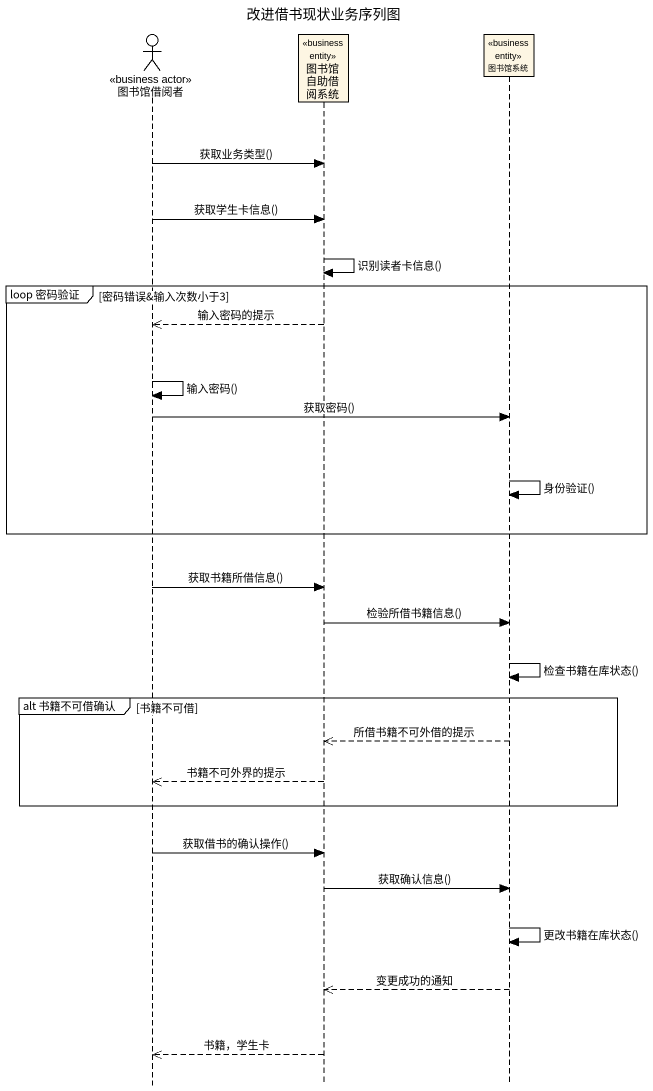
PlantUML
@startuml
title 改进借书现状业务序列图
hide footbox
actor 图书馆借阅者 <<business actor>>
participant 图书馆自助借阅系统 <<business entity>>
participant 图书馆系统 <<business entity>>

图书馆借阅者 -> 图书馆自助借阅系统 : 获取业务类型()
图书馆借阅者 -> 图书馆自助借阅系统 : 获取学生卡信息()
图书馆自助借阅系统 -> 图书馆自助借阅系统 : 识别读者卡信息()
group loop 密码验证 [密码错误&输入次数小于3]
  图书馆自助借阅系统 -->> 图书馆借阅者 : 输入密码的提示
  图书馆借阅者 -> 图书馆借阅者 : 输入密码()
  图书馆借阅者 -> 图书馆系统 : 获取密码()
  图书馆系统 -> 图书馆系统 : 身份验证()
end
图书馆借阅者 -> 图书馆自助借阅系统 : 获取书籍所借信息()
图书馆自助借阅系统 -> 图书馆系统 : 检验所借书籍信息()
图书馆系统 -> 图书馆系统 : 检查书籍在库状态()
group alt 书籍不可借确认 [书籍不可借]
  图书馆系统 -->> 图书馆自助借阅系统 : 所借书籍不可外借的提示
  图书馆自助借阅系统 -->> 图书馆借阅者 : 书籍不可外界的提示
end
图书馆借阅者 -> 图书馆自助借阅系统 : 获取借书的确认操作()
图书馆自助借阅系统 -> 图书馆系统 : 获取确认信息()
图书馆系统 -> 图书馆系统 : 更改书籍在库状态()
图书馆系统 -->> 图书馆自助借阅系统 : 变更成功的通知
图书馆自助借阅系统 -->> 图书馆借阅者 : 书籍，学生卡
@enduml
